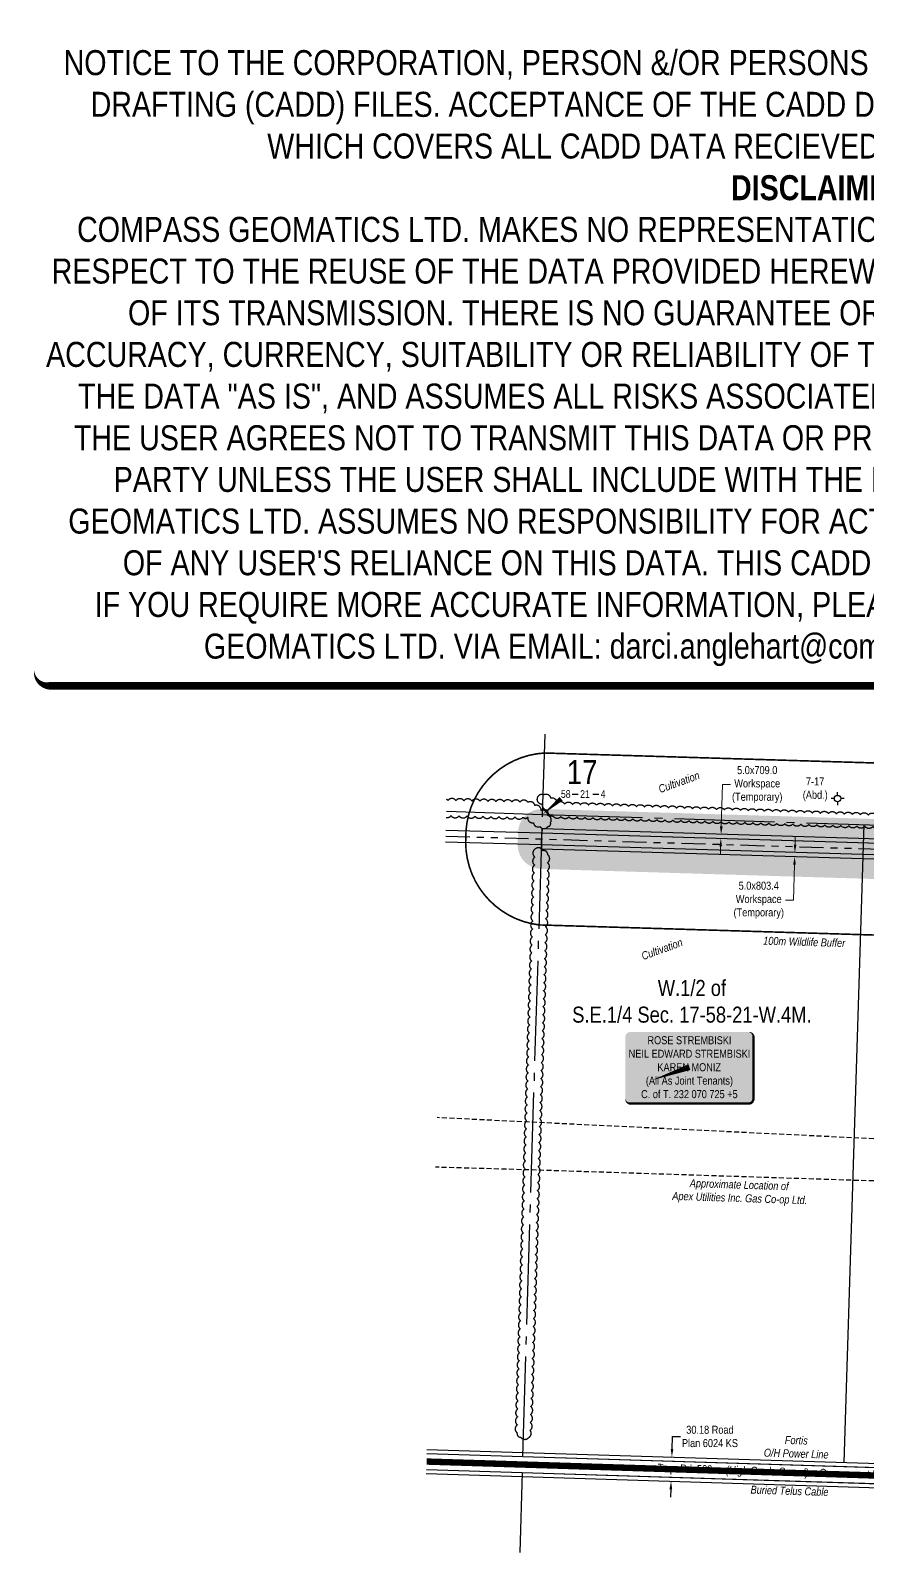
# Model space of a CAD drawing. Extents: x 362590 to 364564, y 5986182 to 5988114.
# Drawn here: x 362590 to 363637, y 5986211 to 5988114 of the extents above; entities that cross this region are included whole.
import ezdxf
from ezdxf.enums import TextEntityAlignment as Align

# ---------------------------------------------------------------- set-up
doc = ezdxf.new("R2010")
doc.units = 0
doc.header["$LTSCALE"] = 5
doc.header["$PDSIZE"] = 0.5
for name, pattern in [('0', [1, 1, 0]), ('foc-DRILLPATH', [14.75, 6, -1.75, 1.75, -1.75, 1.75, -1.75]), ('foc-QUARTERLINE', [33, 25, -3, 2, -3]), ('foc-TIELINE', [1.875, 1.25, -0.625]), ('UG_PIPE', [1.875, 1.25, -0.625])]:
    doc.linetypes.add(name, pattern=pattern)
doc.layers.get('Defpoints').update_dxf_attribs({"color": 9})
for name, color, linetype in [('10', 1, 'Continuous'), ('9', 3, 'Continuous'), ('AS-OWNER', 7, 'Continuous'), ('AS-PIPE-UG', 44, 'UG_PIPE'), ('AS-PIPE-UG-T', 44, 'Continuous'), ('AS-POWER', 104, 'foc-POWER'), ('AS-POWER-T', 104, 'Continuous'), ('AS-ROADS', 254, 'Continuous'), ('AS-TELUS', 224, 'foc-TEL'), ('C-RW', 13, 'Continuous'), ('C-SYMBOL', 7, 'Continuous'), ('F-WS-S', 190, 'Continuous'), ('L-QSEC', 8, 'foc-QUARTERLINE'), ('L-ROAD-T', 7, 'Continuous'), ('L-SEC', 7, 'Continuous'), ('L-SECLBL', 7, 'Continuous'), ('L-TITLEDB', 4, 'Continuous'), ('L-TITLEDB-T', 4, 'Continuous'), ('P-BUFFER-YELLOW', 50, 'foc-TIELINE'), ('P-BUFFER-YELLOW-T', 50, 'Continuous'), ('P-FNC BUFFER-H 30m', 51, 'Continuous'), ('P-PDRILLPATH', 12, 'foc-DRILLPATH'), ('P-PROPOSED', 10, 'Continuous'), ('P-TEMP-H', 41, 'Continuous'), ('P-TEMP_WORKSPACE', 46, 'Continuous'), ('T-BUSH', 110, '0')]:
    doc.layers.add(name, color=color, linetype=linetype)
doc.layers.add('DISCLAIMER', color=7, linetype='Continuous', plot=False)
for name, color, linetype, lineweight in [('F-WS-T', 190, 'Continuous', 9), ('P-TEMP-T', 46, 'Continuous', 18), ('T-TEXT', 48, 'Continuous', 18)]:
    doc.layers.add(name, color=color, linetype=linetype, lineweight=lineweight)
doc.layers.add('P-REPAIR-BLUE-H', color=7, linetype='Continuous', true_color=0xa0d6fd)
doc.styles.add('175L', font='ARIALN.TTF', dxfattribs={"height": 20})
doc.styles.add('80', font='ARIALN.TTF', dxfattribs={"height": 10})
doc.styles.add('80CG', font='ARIALN.TTF', dxfattribs={"height": 10})
doc.styles.add('80L', font='ARIALN.TTF', dxfattribs={"height": 10})
doc.styles.add('80LS', font='ARIALNI.TTF', dxfattribs={"height": 10})
doc.styles.add('foc-LtypeFont', font='ARIALN.TTF', dxfattribs={"height": 7.35})
doc.styles.add('SIMPLEX', font='ARIALN.TTF')
doc.linetypes.add('foc-POWER', pattern='A,6,-1,["P",foc-LtypeFont,S=0.2,R=0,X=-0.625,Y=-0.75],-1.24,4', length=12.24)
doc.linetypes.add('foc-POWER-NOLINE', pattern='A,0,-4,["P",foc-LtypeFont,S=0.2,R=0,X=-0.625,Y=-0.75],-8.24', length=12.24)
doc.linetypes.add('foc-TEL', pattern='A,2,-1,["T",foc-LtypeFont,S=0.2,R=0,X=-0.425,Y=-0.75],-1.24,8', length=12.24)
doc.linetypes.add('foc-TEL-NOLINE', pattern='A,0,-2,["T",foc-LtypeFont,S=0.2,R=0,X=-0.425,Y=-0.75],-10.24', length=12.24)
doc.dimstyles.new('Compass 5 000', dxfattribs={"dimscale": 5, "dimtxt": 9, "dimasz": 2, "dimexe": 0.2, "dimexo": 0.0625, "dimgap": 0.5, "dimtad": 0, "dimtih": 1, "dimtoh": 1, "dimzin": 0, "dimdsep": 46, "dimtxsty": '80CG', "dimcen": 0.1, "dimse1": 1, "dimse2": 1, "dimclrd": 256, "dimclrt": 256, "dimaunit": 1, "dimadec": 4, "dimazin": 0, "dimtfac": 0.06, "dimtofl": 0, "dimtmove": 0, "dimatfit": 1, "dimfxl": 0.2, "dimtolj": 1, "dimtzin": 0, "dimlwd": -1, "dimarcsym": 0})

# ---------------------------------------------------------------- blocks, each defined once
blk = doc.blocks.new('L-SECLBL')
at = {"layer": '9', "color": 7}
for p, q in [((-5.1, -27.8), (-12.3, -27.8)), ((20.7, -27.8), (13.5, -27.8))]:
    blk.add_line(p, q, dxfattribs=at)
at = {"layer": '10', "color": 2, "style": 'SIMPLEX'}
blk.add_attdef('SEC', text='', height=30, dxfattribs=at).set_placement((0, 0), align=Align.MIDDLE)
at = {"layer": '10', "color": 5, "style": '80L'}
blk.add_attdef('TWP', text='', height=9.5, dxfattribs=at).set_placement((-14.4, -27.4), align=Align.MIDDLE_RIGHT)
blk.add_attdef('RGE', text='', height=9.5, dxfattribs=at).set_placement((3.6, -27.4), align=Align.MIDDLE_CENTER)
blk.add_attdef('MER', text='', height=9.5, dxfattribs=at).set_placement((23.2, -27.4), align=Align.MIDDLE_LEFT)
blk = doc.blocks.new('*U435')
h = blk.add_hatch(color=59)
edge = h.paths.add_edge_path()
edge.add_line((-74, -45.5), (74, -45.5))
edge.add_arc((74, -39.5), 6, 270, 360)
edge.add_line((80, -39.5), (80, 38))
edge.add_arc((74, 38), 6, 0, 90)
edge.add_line((74, 44), (-74, 44))
edge.add_arc((-74, 38), 6, 90, 180)
edge.add_line((-80, 38), (-80, -39.5))
edge.add_arc((-74, -39.5), 6, 180, 270)
at = {"color": 1, "flags": 128}
blk.add_lwpolyline([(-74, -45.5, 3, 3, 0), (74, -45.5, 3, 3, 0.414214), (80, -39.5, 3, 3, 0), (80, 38, 3, 0, 0.414214), (74, 44, 0, 0, 0), (-74, 44, 0, 0, 0.414214), (-80, 38, 0, 0, 0), (-80, -39.5, 0, 3, 0.414214)], format="xyseb", close=True, dxfattribs=at)
blk.add_lwpolyline([(-47.2, -16.4, 0, 7.5, 0), (0, 0, 0, 0, 0)], format="xyseb", dxfattribs=at)
at = {"color": 1, "style": '80'}
blk.add_attdef('ENTER_TEXT_001', (-36, -5), '', height=10, dxfattribs=at)
blk = doc.blocks.new('*D436')
at = {"layer": 'Defpoints', "color": 0, "transparency": 16777216}
for p in [(363392, 5986330.5), (363448.9, 5986328.7), (363448, 5986298.6)]:
    blk.add_point(p, dxfattribs=at)
at = {"layer": 'L-TITLEDB-T', "transparency": 16777216}
for p, q in [((363392.3, 5986340.5), (363392.8, 5986356.3)), ((363392.8, 5986356.3), (363402.8, 5986356.3)), ((363390.7, 5986290.3), (363390.4, 5986280.4))]:
    blk.add_line(p, q, dxfattribs=at)
for points in [[(363390.6, 5986340.6), (363393.9, 5986340.4), (363392, 5986330.5)], [(363389, 5986290.4), (363392.4, 5986290.3), (363391, 5986300.3)]]:
    blk.add_solid(points, dxfattribs=at)
at = {"layer": 'L-TITLEDB-T', "transparency": 16777216, "insert": (363439.6, 5986356.3), "char_height": 10, "attachment_point": 5, "style": '80CG'}
blk.add_mtext('\\A1;30.18 Road\\PPlan 6024 KS', dxfattribs=at)
blk = doc.blocks.new('*D443')
at = {"layer": 'Defpoints', "color": 0, "transparency": 16777216}
for p in [(363545.6, 5987081.1), (363560.6, 5987080.7), (363560.7, 5987085.7)]:
    blk.add_point(p, dxfattribs=at)
at = {"layer": 'P-TEMP-T', "transparency": 16777216}
for p, q in [((363546, 5987096.1), (363546.3, 5987106.1)), ((363545.3, 5987071.1), (363543.9, 5987026.6)), ((363543.9, 5987026.6), (363533.9, 5987026.6))]:
    blk.add_line(p, q, dxfattribs=at)
for points in [[(363544.4, 5987096.2), (363547.7, 5987096.1), (363545.7, 5987086.1)], [(363543.6, 5987071.2), (363546.9, 5987071.1), (363545.6, 5987081.1)]]:
    blk.add_solid(points, dxfattribs=at)
at = {"layer": 'P-TEMP-T', "transparency": 16777216, "insert": (363500.6, 5987026.6), "char_height": 10, "attachment_point": 5, "style": '80CG'}
blk.add_mtext('\\A1;5.0x803.4\\PWorkspace\\P(Temporary)', dxfattribs=at)
blk = doc.blocks.new('GABD')
for p, q in [((-0.81, 0), (-1.62, 0)), ((0, 0.81), (0, 1.62)), ((1.62, 0), (0.81, 0)), ((0, -0.81), (0, -1.62))]:
    blk.add_line(p, q)
blk.add_circle((0, 0), 0.8)
blk = doc.blocks.new('*D457')
at = {"layer": 'Defpoints', "color": 0, "transparency": 16777216}
for p in [(363453.3, 5987108.9), (363453.5, 5987108.9), (363453.2, 5987103.9)]:
    blk.add_point(p, dxfattribs=at)
at = {"layer": 'P-TEMP-T', "transparency": 16777216}
for p, q in [((363453.8, 5987118.9), (363455.4, 5987171.1)), ((363455.4, 5987171.1), (363465.4, 5987171.1)), ((363453, 5987093.9), (363452.7, 5987083.9))]:
    blk.add_line(p, q, dxfattribs=at)
for points in [[(363452.1, 5987119), (363455.5, 5987118.9), (363453.5, 5987108.9)], [(363451.4, 5987094), (363454.7, 5987093.9), (363453.3, 5987103.9)]]:
    blk.add_solid(points, dxfattribs=at)
at = {"layer": 'P-TEMP-T', "transparency": 16777216, "insert": (363498.7, 5987171.1), "char_height": 10, "attachment_point": 5, "style": '80CG'}
blk.add_mtext('\\A1;5.0x709.0\\PWorkspace\\P(Temporary)', dxfattribs=at)
blk = doc.blocks.new('Disclaimer_Legal')
at = {"layer": 'DISCLAIMER', "color": 254, "flags": 128}
blk.add_lwpolyline([(-3612.9, -1104.6, 37.5, 37.5, 0), (4096.1, -1104.6, 37.5, 37.5, 0.414214), (4171.1, -1029.6, 37.5, 37.5, 0), (4171.1, 2078.7, 37.5, 0, 0.414214), (4096.1, 2153.7, 0, 0, 0), (-3612.9, 2153.7, 0, 0, 0.414214), (-3687.9, 2078.7, 0, 0, 0), (-3687.9, -1029.6, 0, 37.5, 0.414214)], format="xyseb", close=True, dxfattribs=at)
at = {"layer": 'DISCLAIMER', "color": 254, "insert": (241.6, 533.9), "char_height": 125, "width": 7717.568, "attachment_point": 5, "style": '80'}
blk.add_mtext('NOTICE TO THE CORPORATION, PERSON &/OR PERSONS REGARDING THIS COMPUTER AIDED DESIGN AND DRAFTING (CADD) FILES. ACCEPTANCE OF THE CADD DATA IS BASED ON THE FOLLOWING DISCLAIMER WHICH COVERS ALL CADD DATA RECIEVED FROM COMPASS GEOMATICS LTD.\\P{\\fArial Narrow|b1|i0|c0|p34;DISCLAIMER}\\PCOMPASS GEOMATICS LTD. MAKES NO REPRESENTATION OR WARRANTIES, EXPRESS OR IMPLIED, WITH RESPECT TO THE REUSE OF THE DATA PROVIDED HEREWITH, REGARDLESS OF ITS FORMAT OR THE MEANS OF ITS TRANSMISSION. THERE IS NO GUARANTEE OR REPRESENTATION TO THE USER AS TO THE ACCURACY, CURRENCY, SUITABILITY OR RELIABILITY OF THIS DATA FOR ANY PURPOSE. THE USER ACCEPTS THE DATA "AS IS", AND ASSUMES ALL RISKS ASSOCIATED WITH ITS USE. BY ACCEPTANCE OF THIS DATA, THE USER AGREES NOT TO TRANSMIT THIS DATA OR PROVIDE ACCESS OR ANY PART OF IT TO ANOTHER PARTY UNLESS THE USER SHALL INCLUDE WITH THE DATA A COPY OF THIS DISCLAIMER. COMPASS GEOMATICS LTD. ASSUMES NO RESPONSIBILITY FOR ACTUAL OR CONSEQUENTIAL DAMAGE AS A RESULT OF ANY USER\'S RELIANCE ON THIS DATA. THIS CADD FILE IS FOR ILLUSTRATION PURPOSES ONLY.\\PIF YOU REQUIRE MORE ACCURATE INFORMATION, PLEASE CONTACT DARCI ANGLEHART AT COMPASS GEOMATICS LTD. VIA EMAIL: darci.anglehart@compassgeomatics.ca OR CELL: 506-961-7292', dxfattribs=at)

msp = doc.modelspace()

# ---------------------------------------------------------------- hatches: boundary and pattern name
at = {"layer": 'P-FNC BUFFER-H 30m'}
h = msp.add_hatch(color=256, dxfattribs=at)
h.dxf.hatch_style = 1
h.paths.add_polyline_path([(364062.158, 5987070.532), (364062.624, 5987085.525, 0.41450169), (364033.543, 5987116.445), (363230.555, 5987140.653, 0.41421356), (363199.665, 5987111.57), (363199.213, 5987096.577, 0.41421356), (363228.295, 5987065.687), (364031.268, 5987041.479, 0.41392549)])
h.paths.add_polyline_path([(363229.177, 5987095.674), (363229.639, 5987110.667), (364032.639, 5987086.458), (364032.172, 5987071.466)], flags=16)
at = {"layer": 'P-REPAIR-BLUE-H'}
msp.add_hatch(color=256, dxfattribs=at).paths.add_polyline_path([(364032.639, 5987086.458), (364032.172, 5987071.466), (363229.177, 5987095.674), (363229.639, 5987110.667)])
at = {"layer": 'P-TEMP-H'}
h = msp.add_hatch(color=256, dxfattribs=at)
h.dxf.hatch_style = 1
h.paths.add_polyline_path([(363938.432, 5987094.301), (363229.792, 5987115.664), (363229.651, 5987110.666), (363938.282, 5987089.303)])
h = msp.add_hatch(color=256, dxfattribs=at)
h.dxf.hatch_style = 1
h.paths.add_polyline_path([(363229.023, 5987090.676), (364032.017, 5987066.468), (364032.172, 5987071.466), (363229.177, 5987095.674)])

# ---------------------------------------------------------------- linework, layer by layer
at = {"layer": 'AS-PIPE-UG', "flags": 128}
for points in [[(364103.472, 5986706.125), (363098.539, 5986754.81)], [(364000.482, 5986664.17), (363217.342, 5986689.384), (363096.649, 5986692.924)]]:
    msp.add_lwpolyline(points, dxfattribs=at)
at = {"layer": 'AS-POWER', "linetype": 'foc-POWER-NOLINE', "flags": 128}
msp.add_lwpolyline([(363085.721, 5986334.997), (363205.674, 5986331.267), (364008.351, 5986306.306), (364028.464, 5986305.751), (364108.102, 5986303.552)], dxfattribs=at)
at = {"layer": 'AS-ROADS', "const_width": 8, "flags": 128}
msp.add_lwpolyline([(363085.414, 5986324.942), (364107.815, 5986293.148)], dxfattribs=at)
at = {"layer": 'AS-TELUS', "linetype": 'foc-TEL-NOLINE', "flags": 128}
msp.add_lwpolyline([(363085.107, 5986314.886), (363205.049, 5986311.156), (364007.725, 5986286.196), (364027.837, 5986285.64), (364107.547, 5986283.44)], dxfattribs=at)
at = {"layer": 'C-RW', "flags": 128}
msp.add_lwpolyline([(363109.513, 5987114.265), (363229.651, 5987110.666), (364032.639, 5987086.458), (364032.172, 5987071.466), (363229.177, 5987095.674), (363109.056, 5987099.272)], dxfattribs=at)
at = {"layer": 'L-QSEC'}
for p, q in [((363230.354, 5987133.917), (363233.44, 5987234.169)), ((363110.23, 5987137.745), (363230.376, 5987133.916)), ((363205.646, 5986331.268), (363230.354, 5987133.917)), ((363230.376, 5987133.916), (364033.32, 5987108.328)), ((363205.049, 5986311.156), (363202.084, 5986211.192))]:
    msp.add_line(p, q, dxfattribs=at)
at = {"layer": 'L-SEC'}
for p, q in [((363085.721, 5986334.997), (363205.674, 5986331.267)), ((363205.674, 5986331.267), (364008.351, 5986306.306)), ((363085.107, 5986314.886), (363205.049, 5986311.156)), ((363205.049, 5986311.156), (364007.725, 5986286.196))]:
    msp.add_line(p, q, dxfattribs=at)
at = {"layer": 'L-SECLBL', "flags": 128}
msp.add_lwpolyline([(363230.376, 5987133.916, 0, 6, 0), (363253.544, 5987153.342, 0, 0, 0)], format="xyseb", dxfattribs=at)
at = {"layer": 'L-TITLEDB'}
for p, q in [((363631.781, 5987121.124), (363607.165, 5986323.814)), ((363085.874, 5986340.024), (363205.83, 5986336.294)), ((363205.83, 5986336.294), (364008.508, 5986311.334)), ((363084.953, 5986309.858), (363204.892, 5986306.129)), ((363204.892, 5986306.129), (364007.569, 5986281.168))]:
    msp.add_line(p, q, dxfattribs=at)
at = {"layer": 'P-BUFFER-YELLOW', "ltscale": 2, "const_width": 2, "flags": 128}
msp.add_lwpolyline([(364127.593, 5987083.502), (364127.126, 5987068.51, -0.37764943), (364029.159, 5986971.511), (363226.186, 5986995.718, -0.37802382), (363134.22, 5987098.536), (363134.682, 5987113.526, -0.37800446), (363232.665, 5987210.621), (364035.652, 5987186.413, -0.37875015)], format="xyb", close=True, dxfattribs=at)
at = {"layer": 'P-PDRILLPATH', "flags": 128}
msp.add_lwpolyline([(363109.285, 5987106.769), (363229.007, 5987103.182), (364032.398, 5987078.962), (364052.509, 5987078.356), (364151.842, 5987075.361)], dxfattribs=at)
at = {"layer": 'P-PROPOSED', "flags": 128}
msp.add_lwpolyline([(364032.639, 5987086.458), (364032.172, 5987071.466), (363229.177, 5987095.674), (363229.639, 5987110.667), (364032.639, 5987086.458)], close=True, dxfattribs=at)
at = {"layer": 'P-TEMP_WORKSPACE', "flags": 128}
for points in [[(363938.432, 5987094.301), (363229.792, 5987115.664), (363229.651, 5987110.666), (363938.282, 5987089.303)], [(363229.023, 5987090.676), (364032.017, 5987066.468), (364032.172, 5987071.466), (363229.177, 5987095.674)]]:
    msp.add_lwpolyline(points, close=True, dxfattribs=at)
at = {"layer": 'T-BUSH', "flags": 128}
msp.add_lwpolyline([(363109.991, 5987129.907, 0.28695185), (363116, 5987132.314, 0.52056705), (363125.998, 5987132.114, 0.52056705), (363135.996, 5987131.913, 0.52056705), (363145.994, 5987131.713, 0.52056705), (363155.992, 5987131.512, 0.52056705), (363165.99, 5987131.312, 0.52056705), (363175.988, 5987131.112, 0.52056705), (363185.986, 5987130.911, 0.52056705), (363195.984, 5987130.711, 0.52056705), (363205.982, 5987130.51, 0.52056705), (363211.814, 5987130.393, 0.52056705), (363219.028, 5987123.468, 0.52056705), (363227.051, 5987118.609, 0.52056705), (363237.049, 5987118.79, 0.52056705), (363240.305, 5987123.648, 0.52056705), (363236.536, 5987132.763, 0.52056705), (363228.65, 5987138.912, 0.52056705), (363220.765, 5987145.062, 0.52056705), (363212.078, 5987148.967, 0.52056705), (363202.081, 5987149.198, 0.52056705), (363192.083, 5987149.429, 0.52056705), (363182.086, 5987149.66, 0.52056705), (363172.089, 5987149.891, 0.52056705), (363162.091, 5987150.122, 0.52056705), (363152.094, 5987150.354, 0.52056705), (363142.097, 5987150.585, 0.52056705), (363132.099, 5987150.816, 0.52056705), (363122.102, 5987151.047, 0.52056705), (363112.105, 5987151.278, 0.08500105), (363110.689, 5987152.776, 0.08500105)], format="xyb", dxfattribs=at)
for points in [[(363243.842, 5987131.486, -0.52056705), (363237.216, 5987138.977, -0.52056705), (363230.591, 5987146.467, -0.52056705), (363223.966, 5987153.957, -0.52056705), (363232.266, 5987158.737, -0.52056705), (363240.305, 5987154.367, -0.52056705), (363248.187, 5987148.213, -0.52056705), (363257.792, 5987146.787, -0.52056705), (363267.786, 5987146.428, -0.52056705), (363277.779, 5987146.07, -0.52056705), (363287.773, 5987145.711, -0.52056705), (363297.766, 5987145.353, -0.52056705), (363307.76, 5987144.994, -0.52056705), (363317.753, 5987144.636, -0.52056705), (363327.747, 5987144.277, -0.52056705), (363337.741, 5987143.918, -0.52056705), (363347.734, 5987143.56, -0.52056705), (363357.728, 5987143.201, -0.52056705), (363367.721, 5987142.843, -0.52056705), (363377.715, 5987142.484, -0.52056705), (363387.708, 5987142.126, -0.52056705), (363397.702, 5987141.767, -0.52056705), (363407.696, 5987141.409, -0.52056705), (363417.689, 5987141.05, -0.52056705), (363427.683, 5987140.692, -0.52056705), (363437.676, 5987140.333, -0.52056705), (363447.67, 5987139.975, -0.52056705), (363457.663, 5987139.616, -0.52056705), (363467.657, 5987139.258, -0.52056705), (363477.651, 5987138.899, -0.52056705), (363487.644, 5987138.541, -0.52056705), (363497.638, 5987138.182, -0.52056705), (363507.631, 5987137.823, -0.52056705), (363517.625, 5987137.465, -0.52056705), (363527.618, 5987137.106, -0.52056705), (363537.612, 5987136.748, -0.52056705), (363547.605, 5987136.389, -0.52056705), (363557.599, 5987136.031, -0.52056705), (363567.593, 5987135.672, -0.52056705), (363577.586, 5987135.314, -0.52056705), (363587.58, 5987134.955, -0.52056705), (363597.573, 5987134.597, -0.52056705), (363607.567, 5987134.238, -0.52056705), (363617.56, 5987133.88, -0.52056705), (363627.554, 5987133.521, -0.52056705), (363637.548, 5987133.163, -0.52056705), (363647.541, 5987132.804, -0.52056705), (363657.535, 5987132.446, -0.52056705), (363667.528, 5987132.087, -0.52056705), (363677.522, 5987131.728, -0.52056705), (363687.515, 5987131.37, -0.52056705), (363697.509, 5987131.011, -0.52056705), (363707.503, 5987130.653, -0.52056705), (363717.496, 5987130.294, -0.52056705), (363727.49, 5987129.936, -0.52056705), (363737.483, 5987129.577, -0.52056705), (363747.477, 5987129.219, -0.52056705), (363757.47, 5987128.86, -0.52056705), (363767.464, 5987128.502, -0.52056705), (363777.458, 5987128.143, -0.52056705), (363787.451, 5987127.785, -0.52056705), (363797.445, 5987127.426, -0.52056705), (363807.438, 5987127.068, -0.52056705), (363817.432, 5987126.709, -0.52056705), (363827.425, 5987126.351, -0.52056705), (363837.419, 5987125.992, -0.52056705), (363847.413, 5987125.633, -0.52056705), (363857.406, 5987125.275, -0.52056705), (363867.4, 5987124.916, -0.52056705), (363877.393, 5987124.558, -0.52056705), (363887.387, 5987124.199, -0.52056705), (363897.38, 5987123.841, -0.52056705), (363907.374, 5987123.482, -0.52056705), (363917.368, 5987123.124, -0.52056705), (363927.361, 5987122.765, -0.52056705), (363937.355, 5987122.407, -0.52056705), (363947.348, 5987122.048, -0.52056705), (363957.342, 5987121.69, -0.52056705), (363967.335, 5987121.331, -0.52056705), (363977.329, 5987120.973, -0.52056705), (363987.323, 5987120.614, -0.52056705), (363997.316, 5987120.256, -0.52056705), (364007.105, 5987122.219, -0.52056705), (364016.496, 5987125.581, -0.52056705), (364025.327, 5987125.627, -0.52056705), (364033.44, 5987119.781, -0.52056705), (364033.02, 5987111.249, -0.52056705), (364023.022, 5987111.043, -0.52056705), (364013.024, 5987110.837, -0.52056705), (364003.031, 5987110.529, -0.52056705), (363993.058, 5987109.793, -0.52056705), (363983.086, 5987109.057, -0.52056705), (363973.088, 5987109.038, -0.52056705), (363963.088, 5987109.095, -0.52056705), (363953.089, 5987109.153, -0.52056705), (363943.089, 5987109.211, -0.52056705), (363933.094, 5987109.521, -0.52056705), (363923.099, 5987109.839, -0.52056705), (363913.104, 5987110.158, -0.52056705), (363903.109, 5987110.476, -0.52056705), (363893.114, 5987110.795, -0.52056705), (363883.119, 5987111.114, -0.52056705), (363873.124, 5987111.432, -0.52056705), (363863.129, 5987111.751, -0.52056705), (363853.134, 5987112.069, -0.52056705), (363843.139, 5987112.388, -0.52056705), (363833.144, 5987112.706, -0.52056705), (363823.15, 5987113.025, -0.52056705), (363813.155, 5987113.343, -0.52056705), (363803.16, 5987113.662, -0.52056705), (363793.165, 5987113.98, -0.52056705), (363783.17, 5987114.299, -0.52056705), (363773.175, 5987114.617, -0.52056705), (363763.18, 5987114.936, -0.52056705), (363753.185, 5987115.254, -0.52056705), (363743.19, 5987115.573, -0.52056705), (363733.195, 5987115.891, -0.52056705), (363723.2, 5987116.21, -0.52056705), (363713.205, 5987116.528, -0.52056705), (363703.21, 5987116.847, -0.52056705), (363693.215, 5987117.165, -0.52056705), (363683.221, 5987117.484, -0.52056705), (363673.226, 5987117.802, -0.52056705), (363663.231, 5987118.121, -0.52056705), (363653.236, 5987118.44, -0.52056705), (363643.241, 5987118.758, -0.52056705), (363633.246, 5987119.077, -0.52056705), (363623.251, 5987119.395, -0.52056705), (363613.256, 5987119.714, -0.52056705), (363603.261, 5987120.032, -0.52056705), (363593.266, 5987120.351, -0.52056705), (363583.271, 5987120.669, -0.52056705), (363573.276, 5987120.988, -0.52056705), (363563.281, 5987121.306, -0.52056705), (363553.287, 5987121.625, -0.52056705), (363543.292, 5987121.943, -0.52056705), (363533.297, 5987122.262, -0.52056705), (363523.302, 5987122.58, -0.52056705), (363513.307, 5987122.899, -0.52056705), (363503.312, 5987123.217, -0.52056705), (363493.317, 5987123.536, -0.52056705), (363483.322, 5987123.854, -0.52056705), (363473.327, 5987124.173, -0.52056705), (363463.332, 5987124.491, -0.52056705), (363453.337, 5987124.81, -0.52056705), (363443.342, 5987125.129, -0.52056705), (363433.347, 5987125.447, -0.52056705), (363423.352, 5987125.766, -0.52056705), (363413.358, 5987126.084, -0.52056705), (363403.363, 5987126.403, -0.52056705), (363393.368, 5987126.721, -0.52056705), (363383.373, 5987127.04, -0.52056705), (363373.378, 5987127.358, -0.52056705), (363363.383, 5987127.677, -0.52056705), (363353.388, 5987127.995, -0.52056705), (363343.393, 5987128.314, -0.52056705), (363333.398, 5987128.632, -0.52056705), (363323.403, 5987128.951, -0.52056705), (363313.408, 5987129.269, -0.52056705), (363303.413, 5987129.588, -0.52056705), (363293.418, 5987129.906, -0.52056705), (363283.424, 5987130.225, -0.52056705), (363273.429, 5987130.543, -0.52056705), (363263.434, 5987130.862, -0.52056705), (363253.439, 5987131.18, -0.52056705)], [(363221.014, 5987090.494, 0.52056705), (363220.706, 5987080.499, 0.52056705), (363220.398, 5987070.503, 0.52056705), (363220.091, 5987060.508, 0.52056705), (363219.783, 5987050.513, 0.52056705), (363219.475, 5987040.518, 0.52056705), (363219.168, 5987030.522, 0.52056705), (363218.86, 5987020.527, 0.52056705), (363218.552, 5987010.532, 0.52056705), (363218.245, 5987000.537, 0.52056705), (363217.937, 5986990.541, 0.52056705), (363217.629, 5986980.546, 0.52056705), (363217.321, 5986970.551, 0.52056705), (363217.014, 5986960.556, 0.52056705), (363216.706, 5986950.56, 0.52056705), (363216.398, 5986940.565, 0.52056705), (363216.091, 5986930.57, 0.52056705), (363215.783, 5986920.574, 0.52056705), (363215.475, 5986910.579, 0.52056705), (363215.168, 5986900.584, 0.52056705), (363214.86, 5986890.589, 0.52056705), (363214.552, 5986880.593, 0.52056705), (363214.245, 5986870.598, 0.52056705), (363213.937, 5986860.603, 0.52056705), (363213.629, 5986850.608, 0.52056705), (363213.321, 5986840.612, 0.52056705), (363213.014, 5986830.617, 0.52056705), (363212.706, 5986820.622, 0.52056705), (363212.398, 5986810.627, 0.52056705), (363212.091, 5986800.631, 0.52056705), (363211.783, 5986790.636, 0.52056705), (363211.475, 5986780.641, 0.52056705), (363211.168, 5986770.646, 0.52056705), (363210.86, 5986760.65, 0.52056705), (363210.552, 5986750.655, 0.52056705), (363210.245, 5986740.66, 0.52056705), (363209.937, 5986730.664, 0.52056705), (363209.629, 5986720.669, 0.52056705), (363209.321, 5986710.674, 0.52056705), (363209.014, 5986700.679, 0.52056705), (363208.706, 5986690.683, 0.52056705), (363208.398, 5986680.688, 0.52056705), (363208.091, 5986670.693, 0.52056705), (363207.783, 5986660.698, 0.52056705), (363207.475, 5986650.702, 0.52056705), (363207.168, 5986640.707, 0.52056705), (363206.86, 5986630.712, 0.52056705), (363206.552, 5986620.717, 0.52056705), (363206.245, 5986610.721, 0.52056705), (363205.937, 5986600.726, 0.52056705), (363205.629, 5986590.731, 0.52056705), (363205.321, 5986580.735, 0.52056705), (363205.014, 5986570.74, 0.52056705), (363204.706, 5986560.745, 0.52056705), (363204.398, 5986550.75, 0.52056705), (363204.091, 5986540.754, 0.52056705), (363203.783, 5986530.759, 0.52056705), (363203.475, 5986520.764, 0.52056705), (363203.168, 5986510.769, 0.52056705), (363202.86, 5986500.773, 0.52056705), (363202.552, 5986490.778, 0.52056705), (363202.245, 5986480.783, 0.52056705), (363201.937, 5986470.788, 0.52056705), (363201.629, 5986460.792, 0.52056705), (363201.321, 5986450.797, 0.52056705), (363201.014, 5986440.802, 0.52056705), (363200.706, 5986430.806, 0.52056705), (363200.398, 5986420.811, 0.52056705), (363200.091, 5986410.816, 0.52056705), (363199.783, 5986400.821, 0.52056705), (363199.475, 5986390.825, 0.52056705), (363199.168, 5986380.83, 0.52056705), (363198.86, 5986370.835, 0.52056705), (363198.552, 5986360.84, 0.52056705), (363203.13, 5986355.438, 0.52056705), (363213.125, 5986355.13, 0.52056705), (363214.652, 5986363.829, 0.52056705), (363214.959, 5986373.824, 0.52056705), (363215.267, 5986383.819, 0.52056705), (363215.575, 5986393.815, 0.52056705), (363215.883, 5986403.81, 0.52056705), (363216.19, 5986413.805, 0.52056705), (363216.498, 5986423.8, 0.52056705), (363216.806, 5986433.796, 0.52056705), (363217.113, 5986443.791, 0.52056705), (363217.421, 5986453.786, 0.52056705), (363217.729, 5986463.781, 0.52056705), (363218.036, 5986473.777, 0.52056705), (363218.344, 5986483.772, 0.52056705), (363218.652, 5986493.767, 0.52056705), (363218.959, 5986503.762, 0.52056705), (363219.267, 5986513.758, 0.52056705), (363219.575, 5986523.753, 0.52056705), (363219.883, 5986533.748, 0.52056705), (363220.19, 5986543.743, 0.52056705), (363220.498, 5986553.739, 0.52056705), (363220.806, 5986563.734, 0.52056705), (363221.113, 5986573.729, 0.52056705), (363221.421, 5986583.725, 0.52056705), (363221.729, 5986593.72, 0.52056705), (363222.036, 5986603.715, 0.52056705), (363222.344, 5986613.71, 0.52056705), (363222.652, 5986623.706, 0.52056705), (363222.96, 5986633.701, 0.52056705), (363223.267, 5986643.696, 0.52056705), (363223.575, 5986653.691, 0.52056705), (363223.883, 5986663.687, 0.52056705), (363224.19, 5986673.682, 0.52056705), (363224.498, 5986683.677, 0.52056705), (363224.806, 5986693.672, 0.52056705), (363225.113, 5986703.668, 0.52056705), (363225.421, 5986713.663, 0.52056705), (363225.729, 5986723.658, 0.52056705), (363226.036, 5986733.654, 0.52056705), (363226.344, 5986743.649, 0.52056705), (363226.652, 5986753.644, 0.52056705), (363226.96, 5986763.639, 0.52056705), (363227.267, 5986773.635, 0.52056705), (363227.575, 5986783.63, 0.52056705), (363227.883, 5986793.625, 0.52056705), (363228.19, 5986803.62, 0.52056705), (363228.498, 5986813.616, 0.52056705), (363228.806, 5986823.611, 0.52056705), (363229.113, 5986833.606, 0.52056705), (363229.421, 5986843.601, 0.52056705), (363229.729, 5986853.597, 0.52056705), (363230.036, 5986863.592, 0.52056705), (363230.344, 5986873.587, 0.52056705), (363230.652, 5986883.583, 0.52056705), (363230.96, 5986893.578, 0.52056705), (363231.267, 5986903.573, 0.52056705), (363231.575, 5986913.568, 0.52056705), (363231.883, 5986923.564, 0.52056705), (363232.19, 5986933.559, 0.52056705), (363232.498, 5986943.554, 0.52056705), (363232.806, 5986953.549, 0.52056705), (363233.113, 5986963.545, 0.52056705), (363233.421, 5986973.54, 0.52056705), (363233.729, 5986983.535, 0.52056705), (363234.036, 5986993.53, 0.52056705), (363234.344, 5987003.526, 0.52056705), (363234.652, 5987013.521, 0.52056705), (363234.96, 5987023.516, 0.52056705), (363235.267, 5987033.511, 0.52056705), (363235.575, 5987043.507, 0.52056705), (363235.883, 5987053.502, 0.52056705), (363236.19, 5987063.497, 0.52056705), (363236.498, 5987073.493, 0.52056705), (363236.806, 5987083.488, 0.52056705), (363230.731, 5987088.46, 0.52056705)]]:
    msp.add_lwpolyline(points, format="xyb", close=True, dxfattribs=at)

# ---------------------------------------------------------------- block references
at = {"xscale": 0.25, "yscale": 0.25, "zscale": 0.25}
msp.add_blockref('Disclaimer_Legal', (363516.854, 5987570.701), dxfattribs=at)
at = {"layer": 'AS-OWNER'}
ref = msp.add_blockref('*U435', (363413.951, 5986817.911), dxfattribs=at)
ref.add_attrib('ENTER_TEXT_001', 'ROSE STREMBISKI', (363361.502, 5986846.592), dxfattribs={"layer": '0', "color": 1, "height": 10, "style": '80'})
ref.add_attrib('ENTER_TEXT_002', 'NEIL EDWARD STREMBISKI', (363337.976, 5986829.748), dxfattribs={"layer": '0', "color": 1, "height": 10, "style": '80'})
ref.add_attrib('ENTER_TEXT_003', 'KAREN MONIZ', (363373.89, 5986812.904), dxfattribs={"layer": '0', "color": 1, "height": 10, "style": '80'})
ref.add_attrib('ENTER_TEXT_004', '(All As Joint Tenants)', (363359.514, 5986796.067), dxfattribs={"layer": '0', "color": 1, "height": 10, "style": '80'})
ref.add_attrib('ENTER_TEXT_005', 'C. of T. 232 070 725 +5', (363353.563, 5986779.223), dxfattribs={"layer": '0', "color": 1, "height": 10, "style": '80'})
at = {"layer": 'F-WS-S', "xscale": 5, "yscale": 5, "zscale": 5}
msp.add_blockref('GABD', (363599.117, 5987153.668), dxfattribs=at)
at = {"layer": 'L-SECLBL', "color": 2}
msp.add_blockref('L-SECLBL', (363279.803, 5987186.722), dxfattribs=at).add_auto_attribs({'SEC': '17', 'TWP': '58', 'RGE': '21', 'MER': '4'})

# ---------------------------------------------------------------- texts
at = {"layer": 'AS-PIPE-UG-T', "insert": (363393.26, 5986678.743), "char_height": 10, "attachment_point": 1, "rotation": 358.155996, "style": '80L'}
msp.add_mtext_dynamic_manual_height_columns('\\pi21.336;{\\fArial Narrow|b0|i1|c0|p34;Approximate Location of\\P\\pi0.05;Apex Utilities Inc. Gas Co-op Ltd.}', width=167.71255, gutter_width=50, heights=[0], dxfattribs=at)
at = {"layer": 'AS-POWER-T', "insert": (363507.125, 5986357.831), "char_height": 10, "attachment_point": 1, "rotation": 358.218875, "style": '175L'}
msp.add_mtext_dynamic_manual_height_columns('\\pi26.305;{\\fArial Narrow|b0|i1|c0|p34;Fortis \\P\\pi0.57524;O/H Power Line}', width=80.67299, gutter_width=100, heights=[0], dxfattribs=at)
at = {"layer": 'AS-TELUS', "insert": (363488.824, 5986294.923), "char_height": 10, "attachment_point": 1, "rotation": 358.218875, "style": '175L'}
msp.add_mtext_dynamic_manual_height_columns('\\pi1.7701;{\\fArial Narrow|b0|i1|c0|p34;Buried Telus Cable}', width=100.17728, gutter_width=100, heights=[0], dxfattribs=at)
at = {"layer": 'C-SYMBOL', "color": 3, "insert": (363417.055, 5986926.921), "char_height": 20, "width": 299.27694, "attachment_point": 2, "style": '175L'}
msp.add_mtext('W.1/2 of\\PS.E.1/4 Sec. 17-58-21-W.4M.', dxfattribs=at)
at = {"layer": 'F-WS-T', "insert": (363555.23, 5987180.015), "char_height": 10, "attachment_point": 1, "style": '80L'}
msp.add_mtext_dynamic_manual_height_columns('\\pi4.3713;7-17\\P\\pi0.39447;(Abd.)', width=30.59795, gutter_width=50, heights=[0], dxfattribs=at)
at = {"layer": 'L-ROAD-T', "style": '80L'}
for s, p in [('Twp. Rd. 582', (363408.422, 5986316.162)), ('Government Road Allowance', (363651.066, 5986308.616))]:
    msp.add_text(s, height=10, rotation=358.218875, dxfattribs=at).set_placement(p, align=Align.MIDDLE_CENTER)
at = {"layer": 'P-BUFFER-YELLOW-T', "insert": (363505.474, 5986981.095), "char_height": 10, "attachment_point": 1, "rotation": 358.273219, "style": '80L'}
msp.add_mtext_dynamic_manual_height_columns('\\pi0.89925;{\\fArial Narrow|b0|i1|c0|p34;100m Wildlife Buffer}', width=103.60614, gutter_width=100, heights=[0], dxfattribs=at)
at = {"layer": 'T-TEXT', "style": '80LS'}
for s, rotation, p in [('Cultivation', 20, (363400.897, 5987174.213)), ('Cultivation', 20, (363379.621, 5986965.528)), ('(High Grade Gravel)', 358.218875, (363511.133, 5986312.968))]:
    msp.add_text(s, height=10, rotation=rotation, dxfattribs=at).set_placement(p, align=Align.MIDDLE_CENTER)

# ---------------------------------------------------------------- dimensions: what is measured, and where the dimension line sits
at = {"layer": 'L-TITLEDB-T'}
dim = msp.add_linear_dim(base=(363391.963, 5986330.506), p1=(363447.979, 5986298.57), p2=(363448.917, 5986328.735), angle=88.218875, text='30.18 Road\\PPlan 6024 KS', dimstyle='Compass 5 000', dxfattribs=at)
dim.commit()
dim.dimension.update_dxf_attribs({"geometry": '*D436', "text_midpoint": (363439.56, 5986356.315), "dimtype": 161})
at = {"layer": 'P-TEMP-T'}
for base, p1, p2, angle, text, picture, middle in [((363453.489, 5987108.92), (363453.168, 5987103.928), (363453.318, 5987108.926), 88.273219, '5.0x709.0\\PWorkspace\\P(Temporary)', '*D457', (363498.674, 5987171.082)), ((363545.577, 5987081.133), (363560.715, 5987085.679), (363560.565, 5987080.681), 268.273219, '5.0x803.4\\PWorkspace\\P(Temporary)', '*D443', (363500.621, 5987026.583))]:
    dim = msp.add_linear_dim(base=base, p1=p1, p2=p2, angle=angle, text=text, dimstyle='Compass 5 000', dxfattribs=at)
    dim.commit()
    dim.dimension.update_dxf_attribs({"geometry": picture, "text_midpoint": middle, "dimtype": 161})

doc.saveas('drawing.dxf')
